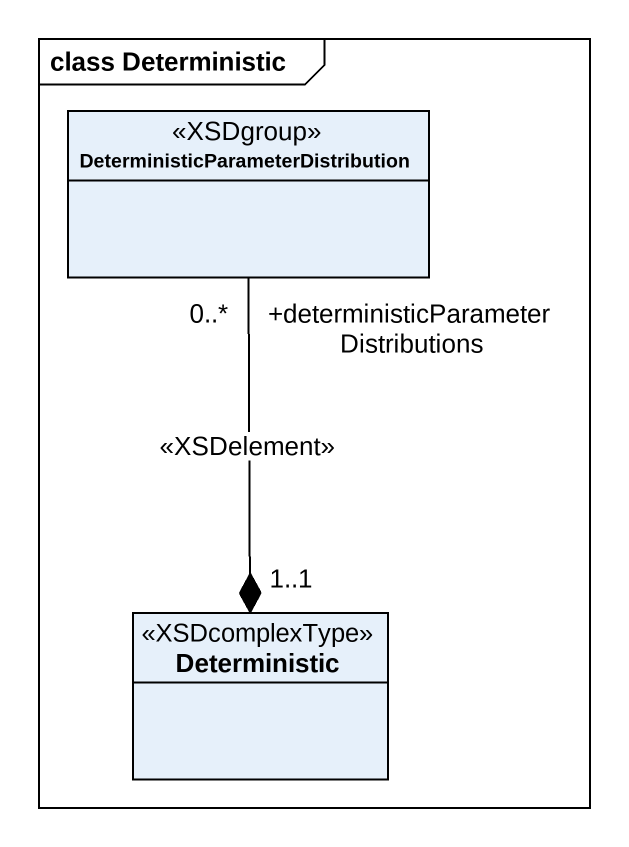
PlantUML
@startuml
mainframe class Deterministic
hide circle
hide empty members
class "DeterministicParameterDistribution" as DeterministicParameterDistri <<XSDgroup>>
class Deterministic <<XSDcomplexType>>
Deterministic "1..1" *-up- "+deterministicParameterDistributions\n0..*" DeterministicParameterDistri : <<XSDelement>>
@enduml
